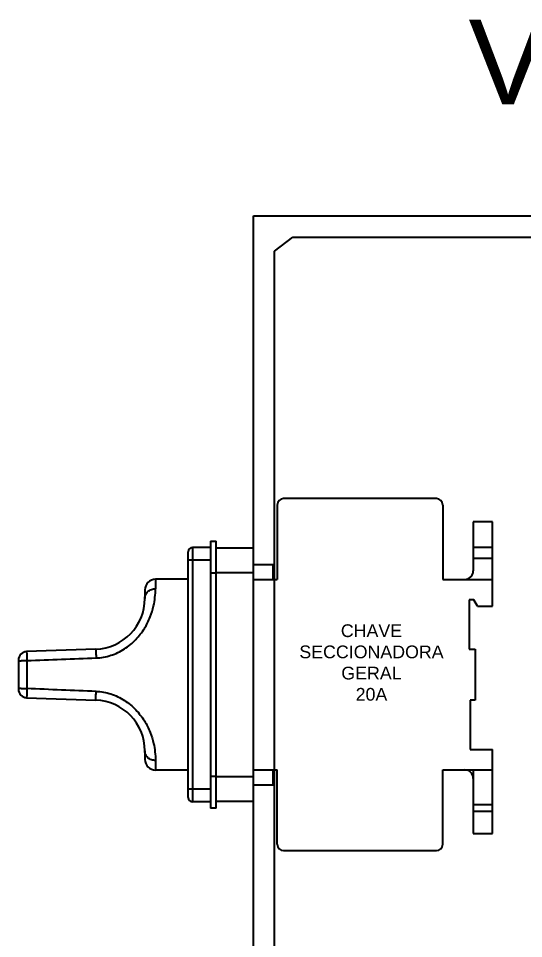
# Model space of a CAD drawing. Header units: millimetres. Extents: x -72 to 2978, y -1067 to 2817.
# Drawn here: x 926.6 to 1045.6, y 1916.8 to 2133.8 of the extents above; entities that cross this region are included whole.
import ezdxf

# ---------------------------------------------------------------- set-up
doc = ezdxf.new("R2010")
doc.units = ezdxf.units.MM
doc.styles.get("Standard").update_dxf_attribs({"font": 'arial.ttf'})

msp = doc.modelspace()

# ---------------------------------------------------------------- linework, layer by layer
for p, q in [((981.95, 2087.25), (1290.94, 2087.25)), ((981.95, 1787.25), (981.95, 2087.25))]:
    msp.add_line(p, q)
at = {"color": 30, "true_color": 0xf8991e}
for p, q in [((986.89, 2078.97), (991.21, 2082.25)), ((991.21, 2082.25), (1283.42, 2082.25)), ((986.89, 1793.39), (986.89, 2078.97))]:
    msp.add_line(p, q, dxfattribs=at)
at = {"color": 7}
for p, q in [((1025.05, 2020.58), (989.05, 2020.58)), ((987.55, 2019.08), (987.55, 2001.53)), ((1026.55, 2019.08), (1026.55, 2001.53)), ((1033.75, 2015.08), (1033.75, 2003.53)), ((1038.25, 2015.08), (1033.75, 2015.08)), ((1038.25, 1995.23), (1038.25, 2015.08)), ((971.85, 2010.58), (971.85, 1947.58)), ((971.85, 2010.58), (973.15, 2010.58)), ((973.15, 1947.58), (973.15, 2010.58)), ((966.55, 1950.08), (966.55, 2008.08)), ((967.55, 2009.08), (967.55, 1949.08)), ((971.85, 2009.08), (967.55, 2009.08)), ((973.15, 2008.98), (981.95, 2008.98)), ((981.95, 1949.18), (981.95, 2008.98)), ((1038.25, 2009.08), (1033.75, 2009.08)), ((971.85, 2006.08), (966.55, 2006.08)), ((981.95, 2005.03), (986.55, 2005.03)), ((986.55, 2001.53), (986.55, 2005.03)), ((1033.75, 2006.53), (1038.25, 2006.53)), ((973.15, 2002.98), (971.85, 2002.98)), ((981.95, 2003.08), (973.15, 2003.08)), ((966.55, 2001.58), (958.85, 2001.58)), ((958.85, 2001.58), (958.85, 1999.32)), ((981.95, 2001.53), (987.55, 2001.53)), ((1026.55, 2001.53), (1038.25, 2001.53)), ((956.35, 1999.08), (956.35, 1997.07)), ((1032.75, 1996.73), (1032.75, 1985.08)), ((1033.85, 1996.73), (1032.75, 1996.73)), ((1034.72, 1995.23), (1033.85, 1996.73)), ((1034.72, 1995.23), (1038.25, 1995.23)), ((944.77, 1985.08), (928.48, 1984.51)), ((1032.75, 1985.08), (1034.15, 1985.08)), ((1034.15, 1985.08), (1034.15, 1973.08)), ((926.55, 1982.51), (926.55, 1975.65)), ((928.55, 1982.38), (928.55, 1975.78)), ((928.48, 1973.65), (944.77, 1973.08)), ((1033, 1973.08), (1033, 1961.43)), ((1034.15, 1973.08), (1033, 1973.08)), ((956.35, 1961.09), (956.35, 1959.08)), ((1033, 1961.43), (1038.25, 1961.43)), ((1038.25, 1941.63), (1038.25, 1961.43)), ((958.85, 1958.84), (958.85, 1956.58)), ((966.55, 1956.58), (958.85, 1956.58)), ((971.85, 1955.18), (973.15, 1955.18)), ((973.15, 1955.08), (981.95, 1955.08)), ((981.95, 1956.63), (987.55, 1956.63)), ((986.55, 1953.13), (986.55, 1956.63)), ((987.55, 1939.08), (987.55, 1956.63)), ((1026.55, 1939.08), (1026.55, 1956.63)), ((1026.55, 1956.63), (1038.25, 1956.63)), ((1033.75, 1956.63), (1033.75, 1941.63)), ((981.95, 1953.13), (986.55, 1953.13)), ((971.85, 1952.08), (966.55, 1952.08)), ((971.85, 1949.08), (967.55, 1949.08)), ((981.95, 1949.18), (973.15, 1949.18)), ((973.15, 1947.58), (971.85, 1947.58)), ((1033.75, 1948.43), (1038.25, 1948.43)), ((1033.75, 1946.93), (1038.25, 1946.93)), ((1033.75, 1941.63), (1038.25, 1941.63)), ((989.05, 1937.58), (1025.05, 1937.58))]:
    msp.add_line(p, q, dxfattribs=at)
for centre, radius, start, end in [((989.05, 2019.08), 1.5, 90, 180), ((1025.05, 2019.08), 1.5, 0, 90), ((967.55, 2008.08), 1, 90, 180), ((1031.75, 2003.53), 2, 270, 0), ((958.85, 1999.08), 2.5, 90, 180), ((944.35, 1997.07), 12, 272, 0), ((928.55, 1982.51), 2, 92, 180.0003), ((928.55, 1975.65), 2, 180, 268), ((944.35, 1961.09), 12, 0, 88), ((958.85, 1959.08), 2.5, 180, 270), ((1031.75, 1954.63), 2, 0, 90), ((967.55, 1950.08), 1, 180, 270), ((989.05, 1939.08), 1.5, 180, 270), ((1025.05, 1939.08), 1.5, 270, 0)]:
    msp.add_arc(centre, radius, start, end, dxfattribs=at)
for points, knots in [([(944.86, 1983.02), (945.45, 1983.04), (946.63, 1983.17), (948.35, 1983.6), (950, 1984.25), (951.54, 1985.11), (952.95, 1986.14), (954.61, 1987.69), (956.27, 1989.84), (957.63, 1992.56), (958.6, 1995.7), (958.85, 1997.97), (958.85, 1999.32)], [0, 0, 0, 0, 0.0749, 0.14973, 0.224397, 0.298731, 0.372461, 0.445192, 0.58532, 0.714569, 0.828568, 1, 1, 1, 1]), ([(956.35, 1997.07), (956.35, 1997.21), (956.38, 1997.49), (956.51, 1997.91), (956.75, 1998.32), (957.07, 1998.68), (957.47, 1998.97), (958.06, 1999.24), (958.54, 1999.32), (958.85, 1999.32)], [0, 0, 0, 0, 0.110612, 0.228547, 0.353494, 0.483531, 0.616444, 0.749196, 1, 1, 1, 1]), ([(928.48, 1984.51), (928.48, 1984.51), (928.48, 1984.51), (928.48, 1984.51), (928.48, 1984.5), (928.48, 1984.5), (928.48, 1984.48), (928.48, 1984.47), (928.48, 1984.45), (928.49, 1984.42), (928.49, 1984.39), (928.49, 1984.34), (928.49, 1984.26), (928.5, 1984.16), (928.5, 1984.03), (928.5, 1983.9), (928.51, 1983.75), (928.52, 1983.52), (928.53, 1983.2), (928.54, 1982.8), (928.55, 1982.52), (928.55, 1982.38)], [0, 0, 0, 0, 0.000301, 0.001171, 0.002619, 0.004644, 0.010421, 0.01849, 0.028835, 0.041443, 0.056297, 0.073367, 0.113986, 0.162959, 0.21994, 0.284465, 0.355986, 0.43395, 0.606759, 0.797629, 1, 1, 1, 1]), ([(944.77, 1985.08), (944.77, 1985.08), (944.77, 1985.07), (944.77, 1985.07), (944.77, 1985.06), (944.77, 1985.04), (944.77, 1985.03), (944.78, 1985), (944.78, 1984.97), (944.78, 1984.93), (944.78, 1984.86), (944.79, 1984.76), (944.79, 1984.64), (944.8, 1984.51), (944.81, 1984.36), (944.81, 1984.13), (944.83, 1983.82), (944.84, 1983.42), (944.85, 1983.15), (944.86, 1983.02)], [0, 0, 0, 0, 0.000988, 0.003877, 0.008753, 0.015684, 0.024735, 0.035973, 0.04946, 0.065261, 0.10393, 0.151824, 0.208655, 0.274132, 0.347824, 0.428724, 0.607557, 0.801295, 1, 1, 1, 1]), ([(928.55, 1982.38), (928.42, 1982.38), (928.16, 1982.37), (927.79, 1982.36), (927.45, 1982.33), (927.19, 1982.3), (927.01, 1982.27), (926.89, 1982.25), (926.79, 1982.22), (926.71, 1982.2), (926.64, 1982.17), (926.58, 1982.14), (926.55, 1982.11), (926.55, 1982.08)], [0, 0, 0, 0, 0.189464, 0.372135, 0.540591, 0.688875, 0.753785, 0.81171, 0.862188, 0.904906, 0.939653, 0.96651, 1, 1, 1, 1]), ([(926.55, 1976.07), (926.55, 1976.05), (926.58, 1976.01), (926.64, 1975.98), (926.71, 1975.96), (926.79, 1975.93), (926.89, 1975.91), (927.01, 1975.88), (927.19, 1975.86), (927.45, 1975.83), (927.79, 1975.8), (928.16, 1975.78), (928.42, 1975.78), (928.55, 1975.78)], [0, 0, 0, 0, 0.033478, 0.06032, 0.095041, 0.137721, 0.188164, 0.246072, 0.310955, 0.459222, 0.627742, 0.810508, 1, 1, 1, 1]), ([(928.55, 1975.78), (928.55, 1975.64), (928.54, 1975.36), (928.53, 1974.95), (928.52, 1974.64), (928.51, 1974.41), (928.5, 1974.26), (928.5, 1974.12), (928.5, 1974), (928.49, 1973.9), (928.49, 1973.82), (928.49, 1973.77), (928.49, 1973.74), (928.48, 1973.71), (928.48, 1973.69), (928.48, 1973.67), (928.48, 1973.66), (928.48, 1973.65), (928.48, 1973.65), (928.48, 1973.65), (928.48, 1973.65), (928.48, 1973.65)], [0, 0, 0, 0, 0.202366, 0.393232, 0.566038, 0.644, 0.71552, 0.780045, 0.837026, 0.886, 0.92662, 0.943691, 0.958547, 0.971156, 0.981503, 0.989573, 0.995352, 0.997378, 0.998827, 0.999698, 1, 1, 1, 1]), ([(944.77, 1973.08), (944.77, 1973.08), (944.77, 1973.08), (944.77, 1973.09), (944.77, 1973.1), (944.77, 1973.11), (944.77, 1973.13), (944.78, 1973.15), (944.78, 1973.18), (944.78, 1973.23), (944.78, 1973.3), (944.79, 1973.4), (944.79, 1973.51), (944.8, 1973.65), (944.81, 1973.8), (944.81, 1974.03), (944.83, 1974.34), (944.84, 1974.73), (944.85, 1975), (944.86, 1975.14)], [0, 0, 0, 0, 0.000988, 0.003877, 0.008753, 0.015684, 0.024735, 0.035973, 0.04946, 0.065261, 0.10393, 0.151824, 0.208655, 0.274132, 0.347824, 0.428724, 0.607557, 0.801295, 1, 1, 1, 1]), ([(944.86, 1975.14), (945.45, 1975.12), (946.63, 1974.99), (948.35, 1974.56), (950, 1973.9), (951.54, 1973.05), (952.95, 1972.01), (954.61, 1970.47), (956.27, 1968.32), (957.63, 1965.59), (958.6, 1962.45), (958.85, 1960.19), (958.85, 1958.84)], [0, 0, 0, 0, 0.0749, 0.14973, 0.224397, 0.29873, 0.372461, 0.445191, 0.58532, 0.714569, 0.828568, 1, 1, 1, 1]), ([(958.85, 1958.84), (958.54, 1958.84), (958.06, 1958.92), (957.47, 1959.19), (957.07, 1959.48), (956.75, 1959.84), (956.51, 1960.24), (956.38, 1960.66), (956.35, 1960.95), (956.35, 1961.09)], [0, 0, 0, 0, 0.250804, 0.383556, 0.516469, 0.646506, 0.771453, 0.889388, 1, 1, 1, 1])]:
    msp.add_open_spline(points, degree=3, knots=knots, dxfattribs=at)
for points in [[(928.55, 1982.38), (933.99, 1982.59), (939.42, 1982.8), (944.86, 1983.02)], [(944.86, 1975.14), (939.42, 1975.35), (933.99, 1975.57), (928.55, 1975.78)]]:
    msp.add_open_spline(points, degree=3, dxfattribs=at)

# ---------------------------------------------------------------- texts
at = {"color": 6, "attachment_point": 1}
for s, width, insert, char_height in [('{\\C256;VISTA INTERNA}', 227.5814, (1032.62, 2133.52), 20), ('\\pxqc;{\\C256;CHAVE SECCIONADORA GERAL\\P20A}', 29.3612, (995.07, 1990.95), 3)]:
    msp.add_mtext_dynamic_manual_height_columns(s, width=width, gutter_width=12.5, heights=[0], dxfattribs=dict(at, insert=insert, char_height=char_height))

doc.saveas('drawing.dxf')
